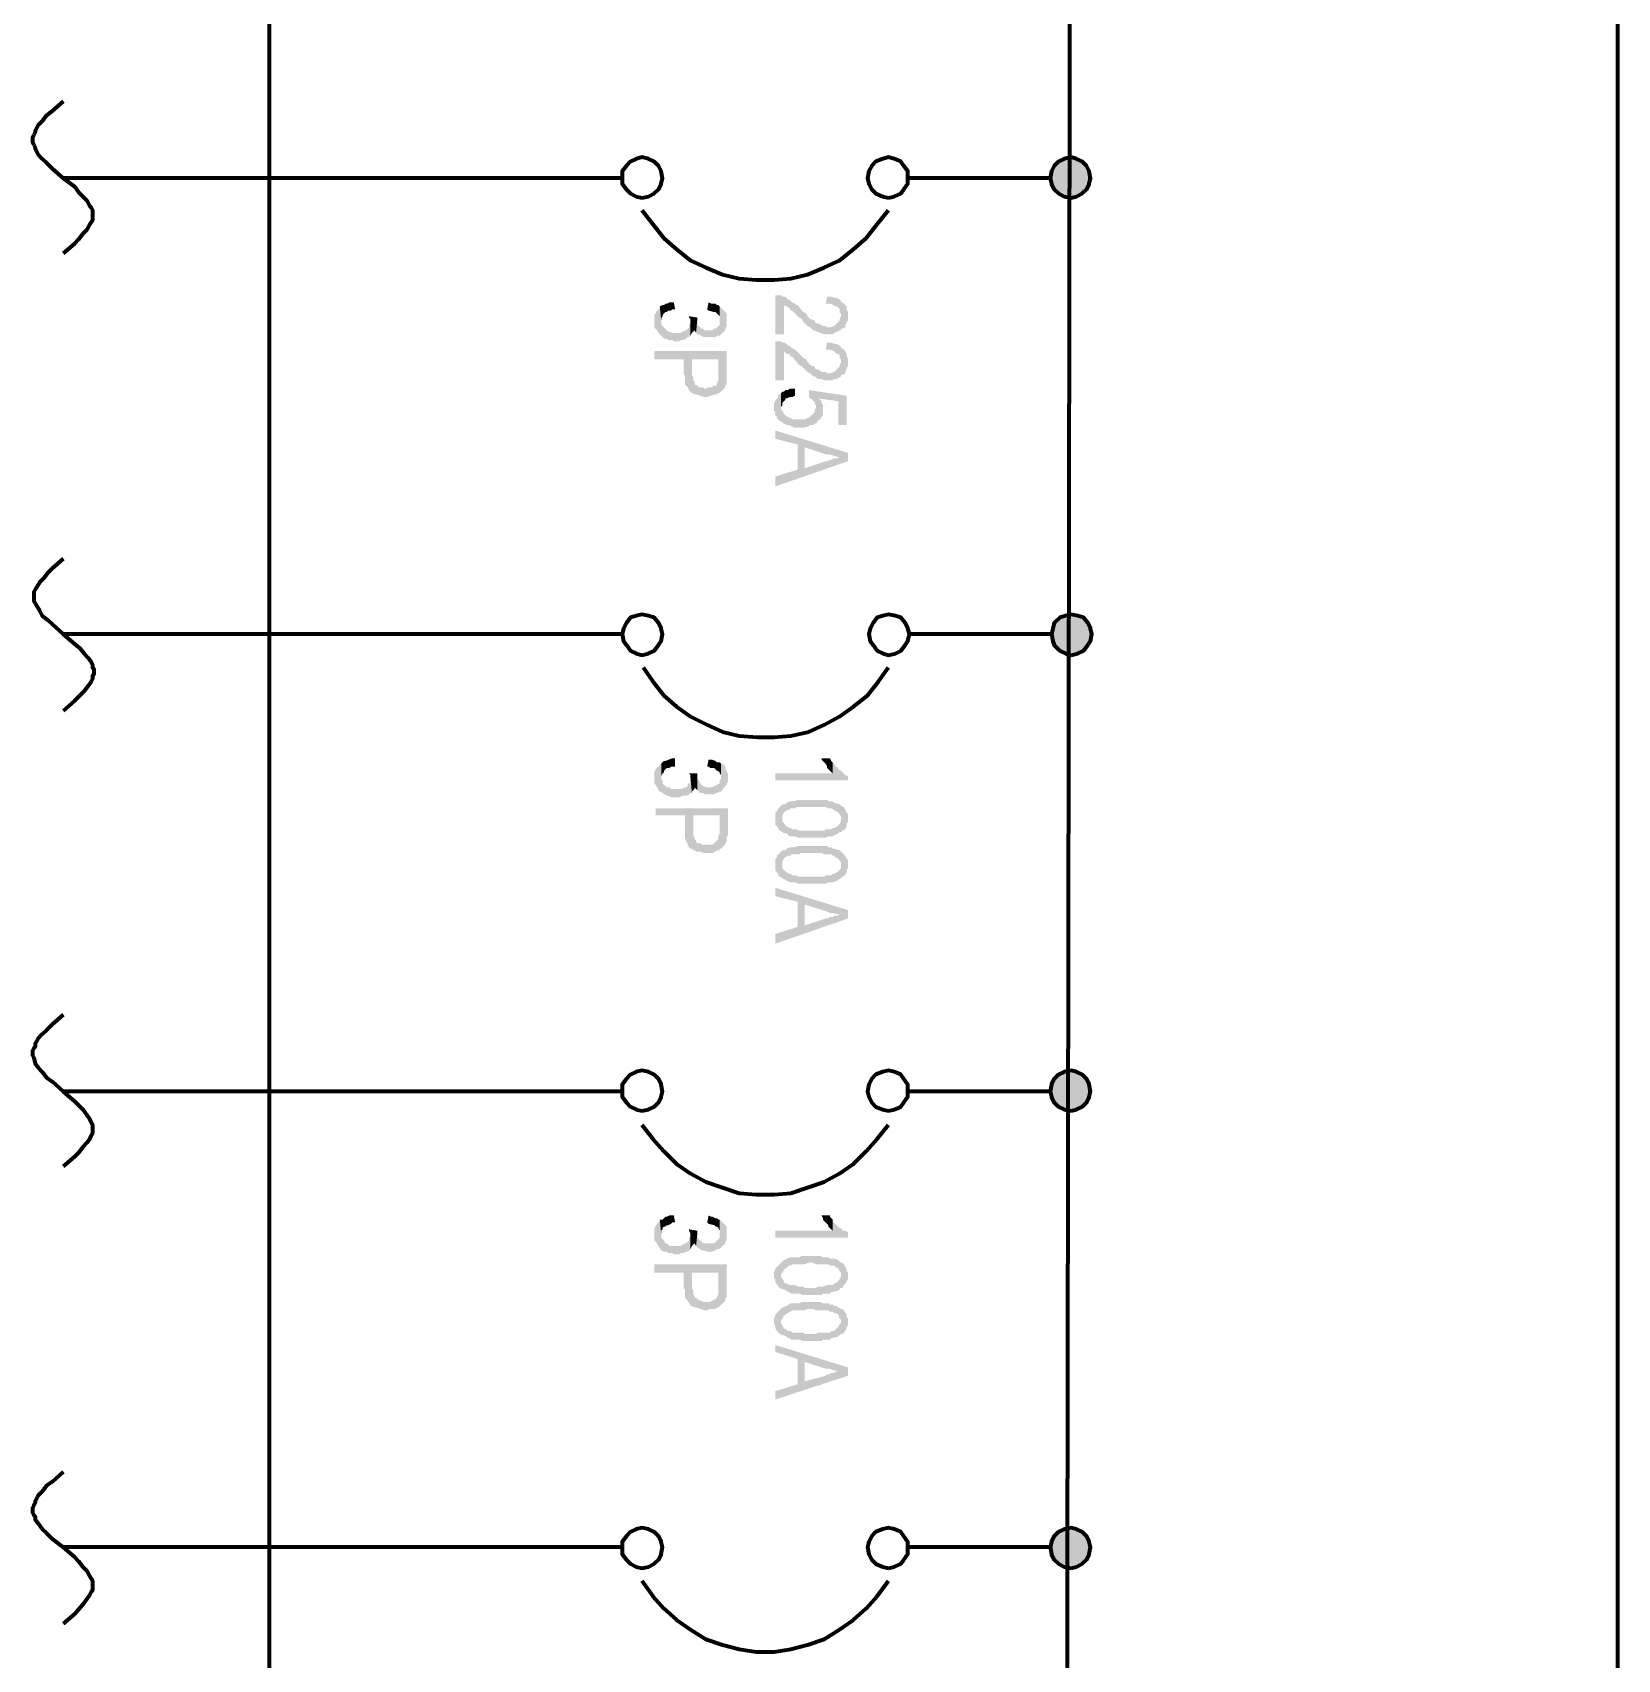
# Model space of a CAD drawing. Header units: inches. Extents: x -186 to 186, y -282 to 282.
# Drawn here: x -67.3 to -25.19, y -195.83 to -152.61 of the extents above; entities that cross this region are included whole.
import ezdxf

# ---------------------------------------------------------------- set-up
doc = ezdxf.new("R2010")
doc.units = ezdxf.units.IN
doc.header["$MEASUREMENT"] = 0
doc.layers.add('H', color=7, linetype='CONTINUOUS', lineweight=100)
doc.layers.add('P', color=250, linetype='CONTINUOUS', lineweight=100)

msp = doc.modelspace()

# ---------------------------------------------------------------- hatches: boundary and pattern name
at = {"layer": 'H', "linetype": 'Continuous'}
for points in [[(-39.889, -155.963), (-40.037, -156.037), (-40.037, -156.889)], [(-39.889, -155.963), (-39.889, -156.963), (-40.037, -156.889)], [(-39.704, -155.926), (-39.889, -155.963), (-39.889, -156.963)], [(-39.704, -155.926), (-39.704, -157), (-39.889, -156.963)], [(-39.556, -155.963), (-39.704, -155.926), (-39.704, -157)], [(-39.556, -155.963), (-39.556, -156.963), (-39.704, -157)], [(-39.407, -156.037), (-39.556, -155.963), (-39.556, -156.963)], [(-40.222, -156.296), (-40.222, -156.63), (-40.259, -156.481)], [(-40.148, -156.148), (-40.222, -156.296), (-40.222, -156.63)], [(-40.148, -156.148), (-40.148, -156.778), (-40.222, -156.63)], [(-40.037, -156.037), (-40.148, -156.148), (-40.148, -156.778)], [(-40.037, -156.037), (-40.037, -156.889), (-40.148, -156.778)], [(-39.407, -156.037), (-39.407, -156.889), (-39.556, -156.963)], [(-39.296, -156.148), (-39.407, -156.037), (-39.407, -156.889)], [(-39.296, -156.148), (-39.296, -156.778), (-39.407, -156.889)], [(-39.222, -156.296), (-39.296, -156.148), (-39.296, -156.778)], [(-39.222, -156.296), (-39.222, -156.63), (-39.296, -156.778)], [(-39.185, -156.481), (-39.222, -156.296), (-39.222, -156.63)], [(-49.815, -160.667), (-49.815, -160.296), (-49.815, -160.333), (-49.852, -160.37), (-49.852, -160.444), (-49.889, -160.481), (-49.926, -160.519), (-49.963, -160.519), (-50, -160.556), (-50.037, -160.556), (-50.074, -160.593), (-50.296, -160.593), (-50.37, -160.556), (-50.407, -160.556), (-50.444, -160.519), (-50.481, -160.481), (-50.519, -160.444), (-50.556, -160.407), (-50.593, -160.37), (-50.593, -160.333), (-50.593, -160.259), (-50.63, -159.889), (-50.63, -159.926), (-50.704, -160), (-50.741, -160.074), (-50.778, -160.111), (-50.778, -160.148), (-50.778, -160.37), (-50.778, -160.444), (-50.741, -160.481), (-50.704, -160.519), (-50.667, -160.593), (-50.593, -160.667), (-50.519, -160.741), (-50.444, -160.741), (-50.407, -160.778), (-50.37, -160.778), (-50.296, -160.778), (-50.259, -160.815), (-50.111, -160.815), (-50.074, -160.778), (-50, -160.778), (-49.926, -160.741), (-49.889, -160.704), (-49.852, -160.704)], [(-50.222, -159.963), (-50.259, -159.778), (-50.333, -159.778), (-50.37, -159.778), (-50.444, -159.815), (-50.481, -159.815), (-50.519, -159.852), (-50.556, -159.852), (-50.63, -159.889), (-50.593, -160.259), (-50.593, -160.222), (-50.556, -160.148), (-50.556, -160.111), (-50.519, -160.074), (-50.481, -160.037), (-50.444, -160.037), (-50.407, -160), (-50.333, -160), (-50.296, -159.963)], [(-48.852, -160.259), (-48.852, -160.185), (-48.852, -160.148), (-48.852, -160.074), (-48.889, -160.037), (-48.926, -160), (-49, -159.926), (-49.037, -159.889), (-49.037, -160.333), (-49.037, -160.37), (-49.074, -160.407), (-49.111, -160.444), (-49.148, -160.481), (-49.185, -160.481), (-49.222, -160.519), (-49.259, -160.519), (-49.37, -160.519), (-49.444, -160.519), (-49.481, -160.481), (-49.519, -160.481), (-49.556, -160.444), (-49.63, -160.37), (-49.63, -160.259), (-49.63, -160.185), (-49.667, -160.593), (-49.63, -160.63), (-49.519, -160.667), (-49.481, -160.704), (-49.37, -160.704), (-49.259, -160.704), (-49.148, -160.704), (-49.111, -160.667), (-49.037, -160.667), (-49, -160.63), (-48.926, -160.556), (-48.889, -160.519), (-48.889, -160.481), (-48.852, -160.407), (-48.852, -160.37), (-48.852, -160.333)], [(-49.037, -159.889), (-49.074, -159.852), (-49.111, -159.852), (-49.148, -159.815), (-49.222, -159.815), (-49.259, -159.815), (-49.333, -159.778), (-49.37, -159.963), (-49.333, -160), (-49.185, -160.037), (-49.148, -160.037), (-49.111, -160.074), (-49.074, -160.111), (-49.037, -160.148), (-49.037, -160.222), (-49.037, -160.259)], [(-45.815, -160.519), (-45.815, -160.148), (-45.852, -160.222), (-45.852, -160.259), (-45.889, -160.296), (-45.926, -160.333), (-46, -160.407), (-46.111, -160.444), (-46.185, -160.444), (-46.222, -160.407), (-46.296, -160.407), (-46.333, -160.37), (-46.37, -160.37), (-46.444, -160.333), (-46.481, -160.333), (-46.519, -160.296), (-46.519, -160.259), (-46.63, -160.222), (-46.667, -160.185), (-46.704, -160.148), (-46.741, -160.074), (-46.815, -160.037), (-46.852, -160), (-46.963, -159.852), (-47, -159.852), (-47.037, -159.815), (-47.111, -159.778), (-47.148, -159.741), (-47.185, -159.704), (-47.222, -159.704), (-47.259, -159.667), (-47.296, -159.63), (-47.37, -159.63), (-47.407, -159.593), (-47.481, -159.593), (-47.556, -159.593), (-47.556, -160.63), (-47.333, -160.63), (-47.333, -159.852), (-47.259, -159.889), (-47.185, -159.926), (-47.148, -160), (-47.111, -160), (-47, -160.111), (-46.963, -160.148), (-46.926, -160.185), (-46.852, -160.222), (-46.815, -160.296), (-46.778, -160.333), (-46.741, -160.37), (-46.704, -160.407), (-46.63, -160.444), (-46.593, -160.481), (-46.556, -160.519), (-46.519, -160.519), (-46.481, -160.556), (-46.444, -160.556), (-46.37, -160.593), (-46.222, -160.63), (-46.148, -160.63), (-46.074, -160.63), (-46.037, -160.63), (-46, -160.593), (-45.926, -160.556), (-45.889, -160.556), (-45.852, -160.519)], [(-45.63, -160.148), (-45.63, -160.037), (-45.667, -159.963), (-45.667, -159.889), (-45.704, -159.852), (-45.741, -159.815), (-45.778, -159.778), (-45.815, -159.778), (-45.815, -159.741), (-45.852, -159.704), (-45.926, -159.667), (-45.963, -159.667), (-46.074, -159.63), (-46.111, -159.63), (-46.185, -159.63), (-46.222, -159.815), (-46.111, -159.815), (-46, -159.852), (-45.963, -159.889), (-45.926, -159.889), (-45.889, -159.926), (-45.852, -159.963), (-45.852, -160.037), (-45.815, -160.074), (-45.815, -160.148), (-45.815, -160.519), (-45.815, -160.481), (-45.778, -160.481), (-45.704, -160.444), (-45.704, -160.37), (-45.667, -160.333), (-45.667, -160.296), (-45.63, -160.259), (-45.63, -160.185)], [(-49.63, -160.185), (-49.852, -160.148), (-49.852, -160.185), (-49.815, -160.222), (-49.815, -160.296), (-49.815, -160.667), (-49.778, -160.593), (-49.741, -160.556), (-49.704, -160.519), (-49.667, -160.593)], [(-48.852, -161.667), (-48.852, -161.074), (-50.778, -161.074), (-50.778, -161.296), (-50, -161.296), (-50, -161.667), (-49.963, -161.741), (-49.963, -161.852), (-49.963, -161.963), (-49.926, -162), (-49.889, -162.037), (-49.852, -162.111), (-49.815, -162.148), (-49.778, -162.185), (-49.778, -161.296), (-49.074, -161.296), (-49.074, -162.185), (-49.037, -162.185), (-49, -162.148), (-48.963, -162.111), (-48.926, -162.074), (-48.889, -162.037), (-48.889, -161.963), (-48.852, -161.963), (-48.852, -161.889), (-48.852, -161.852), (-48.852, -161.815), (-48.852, -161.741)], [(-45.815, -161.741), (-45.815, -161.37), (-45.852, -161.444), (-45.852, -161.481), (-45.889, -161.519), (-45.926, -161.556), (-46, -161.63), (-46.111, -161.667), (-46.185, -161.667), (-46.222, -161.63), (-46.296, -161.63), (-46.333, -161.63), (-46.37, -161.593), (-46.444, -161.556), (-46.481, -161.556), (-46.519, -161.519), (-46.519, -161.481), (-46.556, -161.481), (-46.63, -161.444), (-46.667, -161.407), (-46.704, -161.37), (-46.741, -161.296), (-46.815, -161.259), (-46.852, -161.222), (-46.889, -161.185), (-46.926, -161.148), (-46.963, -161.111), (-47, -161.074), (-47.037, -161.037), (-47.111, -161), (-47.148, -160.963), (-47.185, -160.926), (-47.222, -160.926), (-47.259, -160.889), (-47.296, -160.852), (-47.37, -160.852), (-47.407, -160.815), (-47.481, -160.815), (-47.556, -160.815), (-47.556, -161.852), (-47.333, -161.852), (-47.333, -161.074), (-47.259, -161.148), (-47.185, -161.148), (-47.148, -161.222), (-47.111, -161.222), (-46.926, -161.444), (-46.852, -161.481), (-46.815, -161.519), (-46.778, -161.556), (-46.741, -161.593), (-46.704, -161.63), (-46.63, -161.667), (-46.593, -161.704), (-46.556, -161.741), (-46.519, -161.741), (-46.481, -161.778), (-46.444, -161.815), (-46.37, -161.815), (-46.222, -161.852), (-46.148, -161.852), (-46.074, -161.852), (-46.037, -161.852), (-46, -161.815), (-45.926, -161.815), (-45.889, -161.778), (-45.852, -161.778)], [(-45.63, -161.37), (-45.63, -161.296), (-45.667, -161.185), (-45.667, -161.148), (-45.704, -161.074), (-45.741, -161.037), (-45.778, -161), (-45.815, -161), (-45.815, -160.963), (-45.852, -160.926), (-45.926, -160.889), (-45.963, -160.889), (-46.074, -160.852), (-46.111, -160.852), (-46.185, -160.852), (-46.222, -161.037), (-46.111, -161.037), (-46, -161.074), (-45.963, -161.111), (-45.926, -161.148), (-45.889, -161.148), (-45.852, -161.185), (-45.852, -161.259), (-45.815, -161.296), (-45.815, -161.37), (-45.815, -161.741), (-45.815, -161.704), (-45.778, -161.704), (-45.704, -161.667), (-45.704, -161.63), (-45.667, -161.556), (-45.667, -161.519), (-45.63, -161.481), (-45.63, -161.407)], [(-49.074, -162.185), (-49.074, -161.667), (-49.074, -161.778), (-49.074, -161.815), (-49.074, -161.889), (-49.111, -161.889), (-49.111, -161.963), (-49.148, -162), (-49.222, -162), (-49.222, -162.037), (-49.296, -162.037), (-49.333, -162.037), (-49.407, -162.074), (-49.444, -162.074), (-49.481, -162.037), (-49.556, -162.037), (-49.593, -162.037), (-49.667, -161.963), (-49.704, -161.963), (-49.704, -161.889), (-49.741, -161.852), (-49.741, -161.815), (-49.741, -161.778), (-49.778, -161.704), (-49.778, -161.296), (-49.778, -162.185), (-49.704, -162.222), (-49.667, -162.222), (-49.444, -162.296), (-49.37, -162.296), (-49.296, -162.259), (-49.259, -162.259), (-49.148, -162.222), (-49.111, -162.222)], [(-47.037, -162.259), (-47.037, -162.074), (-47.148, -162.074), (-47.185, -162.074), (-47.222, -162.111), (-47.296, -162.111), (-47.333, -162.148), (-47.37, -162.148), (-47.407, -162.185), (-47.407, -162.556), (-47.37, -162.519), (-47.37, -162.444), (-47.333, -162.407), (-47.296, -162.37), (-47.296, -162.333), (-47.259, -162.333), (-47.185, -162.296), (-47.148, -162.296), (-47.111, -162.296)], [(-46.481, -163), (-46.481, -162.556), (-46.481, -162.593), (-46.519, -162.63), (-46.519, -162.667), (-46.519, -162.704), (-46.63, -162.815), (-46.704, -162.852), (-46.778, -162.889), (-46.815, -162.889), (-47.037, -162.889), (-47.111, -162.889), (-47.148, -162.852), (-47.185, -162.852), (-47.222, -162.815), (-47.259, -162.815), (-47.296, -162.778), (-47.333, -162.741), (-47.37, -162.667), (-47.407, -162.63), (-47.407, -162.556), (-47.407, -162.185), (-47.444, -162.222), (-47.481, -162.222), (-47.481, -162.296), (-47.519, -162.333), (-47.556, -162.37), (-47.556, -162.407), (-47.593, -162.444), (-47.593, -162.667), (-47.556, -162.704), (-47.556, -162.778), (-47.519, -162.815), (-47.519, -162.852), (-47.481, -162.889), (-47.444, -162.926), (-47.37, -162.963), (-47.333, -163), (-47.259, -163.037), (-47.222, -163.037), (-47.111, -163.074), (-47.074, -163.111), (-47.037, -163.111), (-46.963, -163.111), (-46.815, -163.111), (-46.667, -163.074), (-46.63, -163.037), (-46.556, -163.037), (-46.519, -163)], [(-45.667, -163.037), (-45.667, -162.259), (-46.667, -162.111), (-46.667, -162.296), (-46.63, -162.333), (-46.556, -162.37), (-46.556, -162.407), (-46.519, -162.407), (-46.519, -162.444), (-46.481, -162.519), (-46.481, -163), (-46.444, -162.963), (-46.444, -162.926), (-46.407, -162.333), (-45.889, -162.407), (-45.889, -163.037)], [(-46.296, -162.63), (-46.296, -162.556), (-46.296, -162.519), (-46.333, -162.444), (-46.333, -162.407), (-46.37, -162.37), (-46.407, -162.333), (-46.444, -162.926), (-46.37, -162.889), (-46.333, -162.815), (-46.296, -162.778), (-46.296, -162.704), (-46.296, -162.667)], [(-45.63, -164), (-45.63, -163.778), (-47.556, -163.185), (-47.556, -163.407), (-46.963, -163.556), (-46.963, -164.222), (-46.778, -163.63), (-46.222, -163.815), (-46.148, -163.815), (-45.889, -163.889), (-45.852, -163.889)], [(-45.63, -164), (-45.852, -163.889), (-45.926, -163.926), (-45.963, -163.926), (-46, -163.926), (-46.074, -163.963), (-46.111, -163.963), (-46.185, -164), (-46.222, -164), (-46.778, -164.185), (-46.778, -163.63), (-46.963, -164.222), (-47.556, -164.407), (-47.556, -164.667)], [(-39.852, -168.111), (-40, -168.148), (-40, -169.037)], [(-39.852, -168.111), (-39.852, -169.111), (-40, -169.037)], [(-39.704, -168.074), (-39.852, -168.111), (-39.852, -169.111)], [(-39.704, -168.074), (-39.704, -169.148), (-39.852, -169.111)], [(-39.519, -168.111), (-39.704, -168.074), (-39.704, -169.148)], [(-39.519, -168.111), (-39.519, -169.111), (-39.704, -169.148)], [(-39.37, -168.148), (-39.519, -168.111), (-39.519, -169.111)], [(-40.185, -168.444), (-40.185, -168.778), (-40.222, -168.593)], [(-40.148, -168.296), (-40.185, -168.444), (-40.185, -168.778)], [(-40.148, -168.296), (-40.148, -168.889), (-40.185, -168.778)], [(-40, -168.148), (-40.148, -168.296), (-40.148, -168.889)], [(-40, -168.148), (-40, -169.037), (-40.148, -168.889)], [(-39.37, -168.148), (-39.37, -169.037), (-39.519, -169.111)], [(-39.259, -168.296), (-39.37, -168.148), (-39.37, -169.037)], [(-39.259, -168.296), (-39.259, -168.889), (-39.37, -169.037)], [(-39.185, -168.444), (-39.259, -168.296), (-39.259, -168.889)], [(-39.185, -168.444), (-39.185, -168.778), (-39.259, -168.889)], [(-39.148, -168.593), (-39.185, -168.444), (-39.185, -168.778)], [(-50.222, -172.111), (-50.222, -171.889), (-50.296, -171.889), (-50.481, -171.963), (-50.519, -171.963), (-50.556, -172), (-50.593, -172.037), (-50.593, -172.407), (-50.593, -172.37), (-50.556, -172.296), (-50.519, -172.259), (-50.519, -172.222), (-50.481, -172.185), (-50.444, -172.148), (-50.37, -172.148), (-50.333, -172.111), (-50.296, -172.111)], [(-49, -172.037), (-49.037, -172), (-49.111, -172), (-49.148, -171.963), (-49.259, -171.926), (-49.333, -171.926), (-49.37, -172.111), (-49.333, -172.111), (-49.296, -172.148), (-49.185, -172.148), (-49.148, -172.185), (-49.111, -172.222), (-49.037, -172.259), (-49.037, -172.296), (-49, -172.333), (-49, -172.407)], [(-45.63, -172.481), (-45.63, -172.37), (-45.704, -172.333), (-45.741, -172.296), (-45.778, -172.259), (-45.815, -172.222), (-45.889, -172.185), (-45.889, -172.148), (-45.963, -172.111), (-45.963, -172.074), (-46, -172.037), (-46.037, -172), (-46.037, -172.296), (-47.556, -172.296), (-47.556, -172.481)], [(-46.037, -172), (-46.074, -171.963), (-46.111, -171.889), (-46.333, -171.889), (-46.333, -171.926), (-46.296, -171.963), (-46.222, -172.037), (-46.185, -172.111), (-46.185, -172.148), (-46.148, -172.185), (-46.111, -172.222), (-46.074, -172.259), (-46.037, -172.296)], [(-49.778, -172.815), (-49.815, -172.407), (-49.815, -172.444), (-49.815, -172.519), (-49.852, -172.556), (-49.889, -172.593), (-49.889, -172.63), (-49.926, -172.667), (-49.963, -172.667), (-50.037, -172.704), (-50.074, -172.704), (-50.296, -172.704), (-50.333, -172.704), (-50.37, -172.667), (-50.444, -172.667), (-50.481, -172.63), (-50.519, -172.593), (-50.556, -172.556), (-50.556, -172.481), (-50.593, -172.444), (-50.593, -172.407), (-50.593, -172.037), (-50.63, -172.074), (-50.667, -172.111), (-50.704, -172.148), (-50.741, -172.185), (-50.778, -172.259), (-50.778, -172.296), (-50.778, -172.519), (-50.778, -172.556), (-50.741, -172.593), (-50.704, -172.667), (-50.667, -172.741), (-50.63, -172.778), (-50.556, -172.815), (-50.519, -172.852), (-50.481, -172.852), (-50.444, -172.889), (-50.407, -172.889), (-50.333, -172.926), (-50.296, -172.926), (-50.222, -172.926), (-50.111, -172.926), (-50, -172.889), (-49.926, -172.889), (-49.852, -172.852), (-49.815, -172.815)], [(-49.63, -172.296), (-49.852, -172.296), (-49.815, -172.333), (-49.815, -172.37), (-49.815, -172.407), (-49.778, -172.815), (-49.778, -172.778), (-49.741, -172.741), (-49.704, -172.704), (-49.704, -172.63), (-49.704, -172.667), (-49.63, -172.741), (-49.63, -172.333)], [(-48.815, -172.407), (-48.815, -172.296), (-48.852, -172.259), (-48.852, -172.222), (-48.889, -172.185), (-48.889, -172.111), (-48.963, -172.037), (-49, -172.037), (-49, -172.444), (-49.037, -172.481), (-49.037, -172.556), (-49.111, -172.593), (-49.148, -172.63), (-49.185, -172.63), (-49.259, -172.667), (-49.37, -172.667), (-49.481, -172.63), (-49.519, -172.593), (-49.556, -172.556), (-49.593, -172.481), (-49.63, -172.444), (-49.63, -172.37), (-49.63, -172.333), (-49.63, -172.741), (-49.593, -172.778), (-49.556, -172.815), (-49.519, -172.815), (-49.481, -172.815), (-49.444, -172.852), (-49.37, -172.852), (-49.222, -172.852), (-49.185, -172.852), (-49.148, -172.815), (-49.111, -172.815), (-49.037, -172.778), (-49, -172.778), (-48.926, -172.667), (-48.852, -172.593), (-48.852, -172.556), (-48.815, -172.519), (-48.815, -172.444)], [(-48.815, -173.815), (-48.815, -173.222), (-50.741, -173.222), (-50.741, -173.407), (-49.963, -173.407), (-49.963, -173.815), (-49.963, -173.852), (-49.963, -174), (-49.926, -174.111), (-49.889, -174.148), (-49.889, -174.185), (-49.852, -174.259), (-49.815, -174.296), (-49.778, -174.296), (-49.741, -174.333), (-49.741, -173.407), (-49.037, -173.407), (-49.037, -174.333), (-49.037, -174.296), (-49, -174.296), (-48.889, -174.185), (-48.889, -174.148), (-48.852, -174.111), (-48.852, -174.074), (-48.852, -174.037), (-48.852, -174), (-48.815, -173.926), (-48.815, -173.852)], [(-45.815, -173.852), (-45.815, -173.481), (-45.815, -173.519), (-45.815, -173.556), (-45.852, -173.63), (-45.889, -173.667), (-45.926, -173.704), (-46, -173.741), (-46.037, -173.741), (-46.074, -173.778), (-46.111, -173.778), (-46.148, -173.778), (-46.222, -173.778), (-46.259, -173.815), (-46.37, -173.815), (-46.444, -173.815), (-46.741, -173.815), (-46.815, -173.815), (-46.926, -173.815), (-47, -173.778), (-47.037, -173.778), (-47.074, -173.778), (-47.111, -173.778), (-47.148, -173.741), (-47.185, -173.741), (-47.259, -173.704), (-47.296, -173.667), (-47.37, -173.556), (-47.37, -173.481), (-47.407, -173.148), (-47.444, -173.185), (-47.481, -173.222), (-47.519, -173.296), (-47.556, -173.333), (-47.556, -173.407), (-47.556, -173.556), (-47.556, -173.63), (-47.556, -173.667), (-47.519, -173.704), (-47.481, -173.741), (-47.481, -173.778), (-47.444, -173.815), (-47.37, -173.852), (-47.333, -173.889), (-47.259, -173.889), (-47.222, -173.926), (-47.185, -173.963), (-47.111, -173.963), (-47.074, -173.963), (-47.037, -173.963), (-46.963, -174), (-46.889, -174), (-46.852, -174), (-46.667, -174), (-46.593, -174), (-46.519, -174), (-46.333, -174), (-46.259, -174), (-46.222, -174), (-46.148, -173.963), (-46.037, -173.963), (-45.889, -173.889), (-45.852, -173.852)], [(-45.63, -173.481), (-45.63, -173.407), (-45.63, -173.37), (-45.667, -173.333), (-45.741, -173.185), (-45.778, -173.185), (-45.815, -173.148), (-45.852, -173.111), (-46, -173.074), (-46.037, -173.037), (-46.074, -173.037), (-46.148, -173.037), (-46.185, -173), (-46.222, -173), (-46.296, -173), (-46.333, -173), (-46.852, -173), (-46.926, -173), (-46.963, -173), (-47.074, -173.037), (-47.148, -173.037), (-47.185, -173.037), (-47.259, -173.074), (-47.296, -173.111), (-47.333, -173.111), (-47.37, -173.111), (-47.407, -173.148), (-47.37, -173.481), (-47.37, -173.407), (-47.333, -173.333), (-47.296, -173.296), (-47.222, -173.259), (-47.185, -173.259), (-47.148, -173.222), (-47.074, -173.222), (-47.037, -173.222), (-47, -173.185), (-46.926, -173.185), (-46.889, -173.185), (-46.741, -173.185), (-46.667, -173.185), (-46.519, -173.185), (-46.444, -173.185), (-46.333, -173.185), (-46.259, -173.185), (-46.222, -173.185), (-46.148, -173.222), (-46.111, -173.222), (-46.074, -173.222), (-46, -173.259), (-45.963, -173.296), (-45.889, -173.333), (-45.815, -173.444), (-45.815, -173.852), (-45.778, -173.815), (-45.704, -173.778), (-45.667, -173.704), (-45.667, -173.63), (-45.63, -173.593), (-45.63, -173.556)], [(-49.037, -174.333), (-49.037, -173.815), (-49.037, -173.889), (-49.074, -173.963), (-49.074, -174), (-49.074, -174.037), (-49.111, -174.074), (-49.148, -174.111), (-49.185, -174.148), (-49.222, -174.185), (-49.296, -174.185), (-49.333, -174.185), (-49.37, -174.185), (-49.407, -174.185), (-49.481, -174.185), (-49.519, -174.185), (-49.556, -174.148), (-49.63, -174.148), (-49.667, -174.111), (-49.667, -174.074), (-49.704, -174.037), (-49.704, -174), (-49.741, -173.963), (-49.741, -173.889), (-49.741, -173.815), (-49.741, -173.407), (-49.741, -174.333), (-49.704, -174.333), (-49.667, -174.37), (-49.556, -174.37), (-49.481, -174.407), (-49.444, -174.407), (-49.333, -174.407), (-49.296, -174.407), (-49.222, -174.407), (-49.185, -174.37), (-49.148, -174.37), (-49.111, -174.333)], [(-45.815, -175.074), (-45.815, -174.704), (-45.815, -174.741), (-45.815, -174.815), (-45.852, -174.852), (-45.889, -174.889), (-45.926, -174.926), (-46, -174.963), (-46.037, -174.963), (-46.074, -175), (-46.111, -175), (-46.148, -175), (-46.222, -175), (-46.259, -175.037), (-46.37, -175.037), (-46.444, -175.037), (-46.741, -175.037), (-46.815, -175.037), (-46.926, -175.037), (-47.037, -175), (-47.074, -175), (-47.111, -175), (-47.148, -174.963), (-47.185, -174.963), (-47.259, -174.926), (-47.296, -174.889), (-47.37, -174.815), (-47.37, -174.778), (-47.37, -174.704), (-47.407, -174.37), (-47.444, -174.407), (-47.481, -174.444), (-47.519, -174.481), (-47.519, -174.519), (-47.556, -174.556), (-47.556, -174.63), (-47.556, -174.815), (-47.556, -174.852), (-47.556, -174.889), (-47.519, -174.926), (-47.481, -174.963), (-47.481, -175), (-47.444, -175.037), (-47.37, -175.074), (-47.333, -175.111), (-47.296, -175.111), (-47.259, -175.148), (-47.222, -175.148), (-47.185, -175.185), (-47.111, -175.185), (-47.074, -175.185), (-47.037, -175.185), (-46.963, -175.222), (-46.889, -175.222), (-46.852, -175.222), (-46.667, -175.222), (-46.593, -175.222), (-46.519, -175.222), (-46.333, -175.222), (-46.259, -175.222), (-46.222, -175.222), (-46.148, -175.185), (-46.037, -175.185), (-45.926, -175.148), (-45.889, -175.111), (-45.852, -175.111)], [(-45.63, -174.704), (-45.63, -174.63), (-45.63, -174.593), (-45.667, -174.556), (-45.704, -174.481), (-45.741, -174.444), (-45.778, -174.407), (-45.815, -174.37), (-45.852, -174.333), (-46, -174.296), (-46.037, -174.296), (-46.074, -174.259), (-46.148, -174.259), (-46.185, -174.222), (-46.222, -174.222), (-46.296, -174.222), (-46.333, -174.222), (-46.852, -174.222), (-46.926, -174.222), (-46.963, -174.222), (-47.074, -174.259), (-47.148, -174.259), (-47.185, -174.259), (-47.259, -174.296), (-47.296, -174.333), (-47.333, -174.333), (-47.37, -174.333), (-47.407, -174.37), (-47.37, -174.704), (-47.37, -174.63), (-47.333, -174.556), (-47.296, -174.519), (-47.222, -174.481), (-47.185, -174.481), (-47.148, -174.481), (-47.148, -174.444), (-47.074, -174.444), (-47.037, -174.444), (-47, -174.444), (-46.926, -174.444), (-46.889, -174.407), (-46.741, -174.407), (-46.667, -174.407), (-46.519, -174.407), (-46.444, -174.407), (-46.333, -174.407), (-46.259, -174.444), (-46.222, -174.444), (-46.148, -174.444), (-46.111, -174.444), (-46.074, -174.444), (-46.037, -174.481), (-46, -174.481), (-45.963, -174.519), (-45.889, -174.556), (-45.815, -174.667), (-45.815, -175.074), (-45.778, -175.037), (-45.704, -175), (-45.667, -174.926), (-45.667, -174.852), (-45.63, -174.815), (-45.63, -174.778)], [(-45.63, -176.148), (-45.63, -175.926), (-47.556, -175.333), (-47.556, -175.556), (-46.963, -175.704), (-46.963, -176.37), (-46.778, -175.778), (-46.185, -175.963), (-46.111, -176), (-46.037, -176), (-45.889, -176.037), (-45.815, -176.037)], [(-45.63, -176.148), (-45.815, -176.037), (-45.852, -176.037), (-45.889, -176.074), (-45.963, -176.074), (-46, -176.074), (-46.037, -176.111), (-46.111, -176.111), (-46.148, -176.148), (-46.222, -176.148), (-46.778, -176.333), (-46.778, -175.778), (-46.963, -176.37), (-47.556, -176.556), (-47.556, -176.815)], [(-39.889, -180.222), (-40.037, -180.296), (-40.037, -181.148)], [(-39.889, -180.222), (-39.889, -181.222), (-40.037, -181.148)], [(-39.704, -180.185), (-39.889, -180.222), (-39.889, -181.222)], [(-39.704, -180.185), (-39.704, -181.259), (-39.889, -181.222)], [(-39.556, -180.222), (-39.704, -180.185), (-39.704, -181.259)], [(-39.556, -180.222), (-39.556, -181.222), (-39.704, -181.259)], [(-39.407, -180.296), (-39.556, -180.222), (-39.556, -181.222)], [(-40.222, -180.556), (-40.222, -180.889), (-40.259, -180.741)], [(-40.148, -180.407), (-40.222, -180.556), (-40.222, -180.889)], [(-40.148, -180.407), (-40.148, -181.037), (-40.222, -180.889)], [(-40.037, -180.296), (-40.148, -180.407), (-40.148, -181.037)], [(-40.037, -180.296), (-40.037, -181.148), (-40.148, -181.037)], [(-39.407, -180.296), (-39.407, -181.148), (-39.556, -181.222)], [(-39.296, -180.407), (-39.407, -180.296), (-39.407, -181.148)], [(-39.296, -180.407), (-39.296, -181.037), (-39.407, -181.148)], [(-39.222, -180.556), (-39.296, -180.407), (-39.296, -181.037)], [(-39.222, -180.556), (-39.222, -180.889), (-39.296, -181.037)], [(-39.185, -180.741), (-39.222, -180.556), (-39.222, -180.889)], [(-50.222, -184.222), (-50.259, -184.037), (-50.333, -184.037), (-50.37, -184.037), (-50.444, -184.074), (-50.481, -184.074), (-50.519, -184.111), (-50.556, -184.148), (-50.63, -184.148), (-50.593, -184.519), (-50.593, -184.481), (-50.593, -184.444), (-50.556, -184.407), (-50.556, -184.37), (-50.519, -184.333), (-50.481, -184.333), (-50.444, -184.296), (-50.407, -184.296), (-50.333, -184.259), (-50.296, -184.222)], [(-49.037, -184.148), (-49.074, -184.148), (-49.111, -184.111), (-49.148, -184.111), (-49.222, -184.074), (-49.259, -184.074), (-49.333, -184.037), (-49.37, -184.222), (-49.333, -184.259), (-49.185, -184.296), (-49.148, -184.333), (-49.111, -184.333), (-49.074, -184.37), (-49.037, -184.444), (-49.037, -184.481), (-49.037, -184.519)], [(-46.037, -184.148), (-46.111, -184.074), (-46.111, -184.037), (-46.333, -184.037), (-46.296, -184.111), (-46.296, -184.148), (-46.259, -184.185), (-46.222, -184.222), (-46.185, -184.259), (-46.148, -184.296), (-46.148, -184.333), (-46.111, -184.37), (-46.037, -184.444)], [(-49.815, -184.926), (-49.815, -184.556), (-49.815, -184.593), (-49.852, -184.63), (-49.852, -184.704), (-49.889, -184.741), (-49.926, -184.778), (-49.963, -184.778), (-50, -184.815), (-50.037, -184.815), (-50.074, -184.852), (-50.296, -184.852), (-50.37, -184.852), (-50.407, -184.815), (-50.444, -184.778), (-50.481, -184.778), (-50.519, -184.704), (-50.556, -184.667), (-50.593, -184.63), (-50.593, -184.593), (-50.593, -184.519), (-50.63, -184.148), (-50.63, -184.185), (-50.704, -184.259), (-50.741, -184.333), (-50.778, -184.37), (-50.778, -184.444), (-50.778, -184.63), (-50.778, -184.704), (-50.741, -184.741), (-50.704, -184.778), (-50.667, -184.852), (-50.593, -184.963), (-50.519, -185), (-50.444, -185), (-50.407, -185.037), (-50.37, -185.037), (-50.296, -185.037), (-50.259, -185.074), (-50.111, -185.074), (-50.074, -185.037), (-50, -185.037), (-49.926, -185), (-49.889, -185), (-49.852, -184.963)], [(-49.63, -184.444), (-49.852, -184.407), (-49.852, -184.444), (-49.815, -184.519), (-49.815, -184.556), (-49.815, -184.926), (-49.778, -184.852), (-49.741, -184.815), (-49.704, -184.778), (-49.667, -184.852), (-49.63, -184.481)], [(-48.852, -184.519), (-48.852, -184.444), (-48.852, -184.407), (-48.852, -184.333), (-48.889, -184.296), (-48.926, -184.259), (-49, -184.185), (-49.037, -184.148), (-49.037, -184.593), (-49.037, -184.63), (-49.074, -184.667), (-49.111, -184.704), (-49.148, -184.741), (-49.185, -184.778), (-49.222, -184.778), (-49.259, -184.778), (-49.37, -184.778), (-49.444, -184.778), (-49.481, -184.778), (-49.556, -184.704), (-49.63, -184.63), (-49.63, -184.519), (-49.63, -184.481), (-49.667, -184.852), (-49.63, -184.889), (-49.519, -184.963), (-49.481, -184.963), (-49.37, -185), (-49.259, -185), (-49.148, -184.963), (-49.111, -184.926), (-49.037, -184.926), (-49, -184.889), (-48.926, -184.815), (-48.889, -184.778), (-48.889, -184.741), (-48.852, -184.667), (-48.852, -184.63), (-48.852, -184.593)], [(-45.63, -184.63), (-45.63, -184.481), (-45.704, -184.444), (-45.778, -184.444), (-45.815, -184.37), (-45.852, -184.37), (-45.889, -184.333), (-45.963, -184.259), (-46, -184.222), (-46.037, -184.185), (-46.037, -184.148), (-46.037, -184.444), (-47.556, -184.444), (-47.556, -184.63)], [(-48.852, -185.926), (-48.852, -185.333), (-50.778, -185.333), (-50.778, -185.556), (-50, -185.556), (-50, -185.963), (-49.963, -186), (-49.963, -186.111), (-49.963, -186.222), (-49.926, -186.259), (-49.889, -186.296), (-49.852, -186.37), (-49.815, -186.407), (-49.815, -186.444), (-49.778, -186.444), (-49.778, -185.556), (-49.074, -185.556), (-49.074, -186.481), (-49.037, -186.444), (-49, -186.407), (-48.926, -186.333), (-48.889, -186.296), (-48.889, -186.222), (-48.852, -186.222), (-48.852, -186.185), (-48.852, -186.111), (-48.852, -186.074), (-48.852, -186)], [(-45.815, -185.963), (-45.815, -185.63), (-45.815, -185.667), (-45.852, -185.704), (-45.852, -185.741), (-45.889, -185.778), (-45.926, -185.815), (-46, -185.852), (-46.037, -185.889), (-46.074, -185.889), (-46.111, -185.889), (-46.185, -185.889), (-46.296, -185.926), (-46.407, -185.926), (-46.481, -185.963), (-46.778, -185.963), (-46.815, -185.926), (-46.963, -185.926), (-47.037, -185.889), (-47.111, -185.889), (-47.148, -185.889), (-47.185, -185.889), (-47.222, -185.852), (-47.259, -185.852), (-47.333, -185.815), (-47.333, -185.778), (-47.407, -185.667), (-47.407, -185.63), (-47.407, -185.296), (-47.444, -185.333), (-47.481, -185.37), (-47.519, -185.407), (-47.556, -185.444), (-47.556, -185.481), (-47.593, -185.519), (-47.593, -185.704), (-47.556, -185.741), (-47.556, -185.815), (-47.481, -185.926), (-47.444, -185.963), (-47.37, -186), (-47.333, -186), (-47.259, -186.037), (-47.222, -186.074), (-47.185, -186.074), (-47.148, -186.111), (-47.074, -186.111), (-47.037, -186.111), (-47, -186.111), (-46.926, -186.111), (-46.852, -186.148), (-46.667, -186.148), (-46.63, -186.148), (-46.593, -186.148), (-46.519, -186.148), (-46.333, -186.148), (-46.296, -186.111), (-46.222, -186.111), (-46.185, -186.111), (-46.111, -186.111), (-46.074, -186.074), (-45.889, -186.037), (-45.852, -186)], [(-45.63, -185.63), (-45.63, -185.556), (-45.667, -185.519), (-45.667, -185.444), (-45.704, -185.407), (-45.741, -185.333), (-45.778, -185.296), (-45.815, -185.296), (-45.889, -185.222), (-46, -185.185), (-46.037, -185.185), (-46.111, -185.185), (-46.148, -185.148), (-46.185, -185.148), (-46.222, -185.148), (-46.296, -185.148), (-46.37, -185.111), (-46.852, -185.111), (-46.926, -185.148), (-47, -185.148), (-47.037, -185.148), (-47.111, -185.148), (-47.148, -185.148), (-47.259, -185.185), (-47.296, -185.222), (-47.333, -185.222), (-47.37, -185.259), (-47.407, -185.296), (-47.407, -185.63), (-47.407, -185.593), (-47.37, -185.556), (-47.333, -185.481), (-47.296, -185.444), (-47.222, -185.407), (-47.222, -185.37), (-47.185, -185.37), (-47.148, -185.37), (-47.111, -185.333), (-47.037, -185.333), (-47, -185.333), (-46.963, -185.333), (-46.889, -185.333), (-46.778, -185.333), (-46.704, -185.296), (-46.556, -185.296), (-46.481, -185.333), (-46.333, -185.333), (-46.296, -185.333), (-46.222, -185.333), (-46.185, -185.333), (-46.148, -185.333), (-46.111, -185.37), (-46.037, -185.37), (-46, -185.37), (-45.963, -185.407), (-45.889, -185.444), (-45.852, -185.519), (-45.815, -185.556), (-45.815, -185.963), (-45.778, -185.963), (-45.741, -185.889), (-45.667, -185.815), (-45.667, -185.778), (-45.63, -185.741), (-45.63, -185.667)], [(-49.074, -186.481), (-49.074, -185.963), (-49.074, -186.037), (-49.074, -186.111), (-49.074, -186.148), (-49.111, -186.185), (-49.111, -186.222), (-49.148, -186.259), (-49.222, -186.296), (-49.296, -186.333), (-49.333, -186.333), (-49.407, -186.333), (-49.444, -186.333), (-49.481, -186.333), (-49.556, -186.296), (-49.593, -186.296), (-49.667, -186.222), (-49.704, -186.222), (-49.704, -186.185), (-49.741, -186.148), (-49.741, -186.074), (-49.741, -186.037), (-49.778, -185.963), (-49.778, -185.556), (-49.778, -186.444), (-49.704, -186.481), (-49.667, -186.481), (-49.444, -186.556), (-49.37, -186.556), (-49.296, -186.519), (-49.259, -186.519), (-49.148, -186.519), (-49.111, -186.481)], [(-45.815, -187.185), (-45.815, -186.852), (-45.815, -186.889), (-45.852, -186.926), (-45.889, -187), (-45.926, -187.037), (-46, -187.111), (-46.037, -187.111), (-46.074, -187.111), (-46.111, -187.148), (-46.185, -187.148), (-46.296, -187.148), (-46.407, -187.148), (-46.481, -187.185), (-46.778, -187.185), (-46.815, -187.148), (-46.963, -187.148), (-47.037, -187.148), (-47.111, -187.148), (-47.148, -187.111), (-47.185, -187.111), (-47.222, -187.111), (-47.259, -187.074), (-47.333, -187.037), (-47.407, -186.889), (-47.407, -186.852), (-47.407, -186.519), (-47.444, -186.556), (-47.481, -186.593), (-47.519, -186.63), (-47.556, -186.667), (-47.556, -186.704), (-47.593, -186.778), (-47.593, -186.926), (-47.556, -186.963), (-47.556, -187.037), (-47.519, -187.111), (-47.481, -187.148), (-47.444, -187.185), (-47.37, -187.222), (-47.333, -187.222), (-47.259, -187.259), (-47.222, -187.296), (-47.185, -187.296), (-47.148, -187.333), (-47.074, -187.333), (-47.037, -187.333), (-47, -187.333), (-46.926, -187.333), (-46.852, -187.37), (-46.667, -187.37), (-46.63, -187.37), (-46.593, -187.37), (-46.519, -187.37), (-46.333, -187.37), (-46.296, -187.333), (-46.222, -187.333), (-46.111, -187.333), (-46.074, -187.296), (-45.889, -187.259), (-45.852, -187.222)], [(-45.63, -186.852), (-45.63, -186.778), (-45.667, -186.741), (-45.667, -186.667), (-45.741, -186.556), (-45.778, -186.519), (-45.815, -186.519), (-45.889, -186.481), (-45.926, -186.444), (-45.963, -186.444), (-46, -186.444), (-46.037, -186.407), (-46.111, -186.407), (-46.148, -186.37), (-46.185, -186.37), (-46.222, -186.37), (-46.296, -186.37), (-46.37, -186.333), (-46.852, -186.333), (-46.926, -186.37), (-47, -186.37), (-47.037, -186.37), (-47.111, -186.37), (-47.148, -186.37), (-47.259, -186.444), (-47.296, -186.444), (-47.333, -186.481), (-47.37, -186.481), (-47.407, -186.519), (-47.407, -186.852), (-47.407, -186.815), (-47.37, -186.778), (-47.333, -186.704), (-47.296, -186.667), (-47.222, -186.63), (-47.185, -186.593), (-47.148, -186.593), (-47.111, -186.556), (-47.037, -186.556), (-47, -186.556), (-46.963, -186.556), (-46.889, -186.556), (-46.778, -186.556), (-46.704, -186.519), (-46.556, -186.519), (-46.481, -186.556), (-46.333, -186.556), (-46.296, -186.556), (-46.222, -186.556), (-46.185, -186.556), (-46.148, -186.556), (-46.111, -186.593), (-46.037, -186.593), (-46, -186.63), (-45.963, -186.63), (-45.889, -186.667), (-45.852, -186.778), (-45.815, -186.815), (-45.815, -187.185), (-45.778, -187.185), (-45.741, -187.148), (-45.704, -187.111), (-45.667, -187.037), (-45.667, -187), (-45.63, -186.963), (-45.63, -186.889)], [(-45.63, -188.296), (-45.63, -188.074), (-47.556, -187.481), (-47.556, -187.667), (-46.963, -187.852), (-46.963, -188.519), (-46.778, -187.926), (-46.222, -188.111), (-46.148, -188.111), (-46.111, -188.111), (-45.889, -188.185), (-45.852, -188.185)], [(-45.63, -188.296), (-45.852, -188.185), (-45.926, -188.185), (-45.963, -188.185), (-46, -188.222), (-46.074, -188.222), (-46.111, -188.259), (-46.185, -188.259), (-46.222, -188.296), (-46.778, -188.444), (-46.778, -187.926), (-46.963, -188.519), (-47.556, -188.704), (-47.556, -188.926)], [(-39.704, -192.333), (-39.889, -192.37), (-39.889, -193.37)], [(-39.704, -192.333), (-39.704, -193.407), (-39.889, -193.37)], [(-39.556, -192.37), (-39.704, -192.333), (-39.704, -193.407)], [(-40.222, -192.704), (-40.222, -193.037), (-40.259, -192.852)], [(-40.148, -192.556), (-40.222, -192.704), (-40.222, -193.037)], [(-40.148, -192.556), (-40.148, -193.185), (-40.222, -193.037)], [(-40.037, -192.444), (-40.148, -192.556), (-40.148, -193.185)], [(-40.037, -192.444), (-40.037, -193.296), (-40.148, -193.185)], [(-39.889, -192.37), (-40.037, -192.444), (-40.037, -193.296)], [(-39.889, -192.37), (-39.889, -193.37), (-40.037, -193.296)], [(-39.556, -192.37), (-39.556, -193.37), (-39.704, -193.407)], [(-39.407, -192.444), (-39.556, -192.37), (-39.556, -193.37)], [(-39.407, -192.444), (-39.407, -193.296), (-39.556, -193.37)], [(-39.296, -192.556), (-39.407, -192.444), (-39.407, -193.296)], [(-39.296, -192.556), (-39.296, -193.185), (-39.407, -193.296)], [(-39.222, -192.704), (-39.296, -192.556), (-39.296, -193.185)], [(-39.222, -192.704), (-39.222, -193.037), (-39.296, -193.185)], [(-39.185, -192.852), (-39.222, -192.704), (-39.222, -193.037)]]:
    msp.add_hatch(color=0, dxfattribs=at).paths.add_polyline_path(points)

# ---------------------------------------------------------------- linework, layer by layer
at = {"layer": 'P', "color": 0, "linetype": 'Continuous'}
for points in [[(-61, -72.222), (-25.185, -72.222), (-25.185, -234.963), (-61, -234.963), (-61, -72.222)], [(-39.63, -79.63), (-39.852, -222.444)], [(-66.481, -154.444), (-66.778, -154.704), (-66.926, -154.815), (-67.037, -154.963), (-67.148, -155.074), (-67.222, -155.222), (-67.222, -155.259), (-67.259, -155.333), (-67.296, -155.407), (-67.296, -155.519), (-67.259, -155.593), (-67.222, -155.667), (-67.222, -155.704), (-67.148, -155.852), (-67.037, -155.963), (-66.926, -156.074), (-66.778, -156.222), (-66.481, -156.481), (-66.185, -156.704), (-66.074, -156.852), (-65.963, -156.963), (-65.852, -157.074), (-65.778, -157.222), (-65.741, -157.259), (-65.704, -157.333), (-65.704, -157.407), (-65.704, -157.519), (-65.704, -157.593), (-65.778, -157.704), (-65.852, -157.852), (-65.963, -157.963), (-66.074, -158.111), (-66.185, -158.222), (-66.481, -158.481)], [(-51.111, -157), (-50.926, -156.963), (-50.778, -156.889), (-50.667, -156.778), (-50.593, -156.63), (-50.556, -156.481), (-50.593, -156.296), (-50.667, -156.148), (-50.778, -156.037), (-50.926, -155.963), (-51.111, -155.926), (-51.259, -155.963), (-51.407, -156.037), (-51.519, -156.148), (-51.63, -156.296), (-51.63, -156.481), (-51.63, -156.63), (-51.519, -156.778), (-51.407, -156.889), (-51.259, -156.963), (-51.111, -157)], [(-44.556, -157), (-44.407, -156.963), (-44.222, -156.889), (-44.148, -156.778), (-44.037, -156.63), (-44.037, -156.481), (-44.037, -156.296), (-44.148, -156.148), (-44.222, -156.037), (-44.407, -155.963), (-44.556, -155.926), (-44.704, -155.963), (-44.889, -156.037), (-45, -156.148), (-45.074, -156.296), (-45.111, -156.481), (-45.074, -156.63), (-45, -156.778), (-44.889, -156.889), (-44.704, -156.963), (-44.556, -157)], [(-39.704, -157), (-39.556, -156.963), (-39.407, -156.889), (-39.296, -156.778), (-39.222, -156.63), (-39.185, -156.481), (-39.222, -156.296), (-39.296, -156.148), (-39.407, -156.037), (-39.556, -155.963), (-39.704, -155.926), (-39.889, -155.963), (-40.037, -156.037), (-40.148, -156.148), (-40.222, -156.296), (-40.259, -156.481), (-40.222, -156.63), (-40.148, -156.778), (-40.037, -156.889), (-39.889, -156.963), (-39.704, -157)], [(-51.63, -156.481), (-66.481, -156.481)], [(-40.259, -156.481), (-44.037, -156.481)], [(-51.111, -157.333), (-50.815, -157.704), (-50.519, -158.074), (-50.185, -158.37), (-49.815, -158.667), (-49.407, -158.852), (-48.963, -159.037), (-48.519, -159.148), (-48.074, -159.185), (-47.593, -159.185), (-47.148, -159.148), (-46.704, -159.037), (-46.259, -158.852), (-45.852, -158.667), (-45.481, -158.37), (-45.148, -158.074), (-44.852, -157.704), (-44.556, -157.333)], [(-66.481, -166.593), (-66.778, -166.852), (-66.889, -166.963), (-67, -167.111), (-67.111, -167.222), (-67.185, -167.333), (-67.222, -167.407), (-67.259, -167.481), (-67.259, -167.519), (-67.259, -167.667), (-67.259, -167.704), (-67.222, -167.778), (-67.185, -167.852), (-67.111, -167.963), (-67.037, -168.111), (-66.889, -168.222), (-66.778, -168.333), (-66.481, -168.593), (-66.185, -168.852), (-66.037, -168.963), (-65.926, -169.111), (-65.815, -169.222), (-65.741, -169.333), (-65.704, -169.407), (-65.704, -169.481), (-65.667, -169.519), (-65.667, -169.667), (-65.704, -169.704), (-65.704, -169.778), (-65.741, -169.852), (-65.815, -169.963), (-65.926, -170.111), (-66.037, -170.222), (-66.185, -170.37), (-66.481, -170.63)], [(-51.111, -169.148), (-50.926, -169.111), (-50.778, -169.037), (-50.667, -168.889), (-50.593, -168.778), (-50.556, -168.593), (-50.593, -168.444), (-50.667, -168.296), (-50.778, -168.148), (-50.926, -168.111), (-51.111, -168.074), (-51.259, -168.111), (-51.407, -168.148), (-51.519, -168.296), (-51.593, -168.444), (-51.63, -168.593), (-51.593, -168.778), (-51.519, -168.889), (-51.407, -169.037), (-51.259, -169.111), (-51.111, -169.148)], [(-44.556, -169.148), (-44.37, -169.111), (-44.222, -169.037), (-44.111, -168.889), (-44.037, -168.778), (-44, -168.593), (-44.037, -168.444), (-44.111, -168.296), (-44.222, -168.148), (-44.37, -168.111), (-44.556, -168.074), (-44.704, -168.111), (-44.852, -168.148), (-44.963, -168.296), (-45.037, -168.444), (-45.074, -168.593), (-45.037, -168.778), (-44.963, -168.889), (-44.852, -169.037), (-44.704, -169.111), (-44.556, -169.148)], [(-39.704, -169.148), (-39.519, -169.111), (-39.37, -169.037), (-39.259, -168.889), (-39.185, -168.778), (-39.148, -168.593), (-39.185, -168.444), (-39.259, -168.296), (-39.37, -168.148), (-39.519, -168.111), (-39.704, -168.074), (-39.852, -168.111), (-40, -168.148), (-40.148, -168.296), (-40.185, -168.444), (-40.222, -168.593), (-40.185, -168.778), (-40.148, -168.889), (-40, -169.037), (-39.852, -169.111), (-39.704, -169.148)], [(-51.63, -168.593), (-66.481, -168.593)], [(-40.222, -168.593), (-44, -168.593)], [(-51.074, -169.481), (-50.815, -169.852), (-50.519, -170.222), (-50.185, -170.519), (-49.815, -170.778), (-49.37, -171), (-48.963, -171.185), (-48.519, -171.296), (-48.037, -171.333), (-47.593, -171.333), (-47.148, -171.296), (-46.667, -171.185), (-46.259, -171), (-45.852, -170.778), (-45.481, -170.519), (-45.111, -170.222), (-44.815, -169.852), (-44.556, -169.481)], [(-66.481, -178.704), (-66.778, -178.963), (-66.926, -179.111), (-67.037, -179.222), (-67.148, -179.333), (-67.222, -179.481), (-67.222, -179.556), (-67.259, -179.593), (-67.296, -179.667), (-67.296, -179.778), (-67.259, -179.852), (-67.222, -180), (-67.148, -180.111), (-67.037, -180.222), (-66.926, -180.37), (-66.778, -180.481), (-66.481, -180.741), (-66.185, -181), (-66.074, -181.111), (-65.963, -181.222), (-65.852, -181.37), (-65.778, -181.481), (-65.704, -181.63), (-65.704, -181.667), (-65.704, -181.815), (-65.704, -181.852), (-65.778, -182), (-65.852, -182.111), (-65.963, -182.222), (-66.074, -182.37), (-66.185, -182.481), (-66.481, -182.741)], [(-51.111, -181.259), (-50.926, -181.222), (-50.778, -181.148), (-50.667, -181.037), (-50.593, -180.889), (-50.556, -180.741), (-50.593, -180.556), (-50.667, -180.407), (-50.778, -180.296), (-50.926, -180.222), (-51.111, -180.185), (-51.259, -180.222), (-51.407, -180.296), (-51.519, -180.407), (-51.63, -180.556), (-51.63, -180.741), (-51.63, -180.889), (-51.519, -181.037), (-51.407, -181.148), (-51.259, -181.222), (-51.111, -181.259)], [(-44.556, -181.259), (-44.407, -181.222), (-44.222, -181.148), (-44.148, -181.037), (-44.037, -180.889), (-44.037, -180.741), (-44.037, -180.556), (-44.148, -180.407), (-44.222, -180.296), (-44.407, -180.222), (-44.556, -180.185), (-44.704, -180.222), (-44.889, -180.296), (-45, -180.407), (-45.074, -180.556), (-45.111, -180.741), (-45.074, -180.889), (-45, -181.037), (-44.889, -181.148), (-44.704, -181.222), (-44.556, -181.259)], [(-39.704, -181.259), (-39.556, -181.222), (-39.407, -181.148), (-39.296, -181.037), (-39.222, -180.889), (-39.185, -180.741), (-39.222, -180.556), (-39.296, -180.407), (-39.407, -180.296), (-39.556, -180.222), (-39.704, -180.185), (-39.889, -180.222), (-40.037, -180.296), (-40.148, -180.407), (-40.222, -180.556), (-40.259, -180.741), (-40.222, -180.889), (-40.148, -181.037), (-40.037, -181.148), (-39.889, -181.222), (-39.704, -181.259)], [(-51.63, -180.741), (-66.481, -180.741)], [(-40.259, -180.741), (-44.037, -180.741)], [(-51.111, -181.63), (-50.815, -182), (-50.519, -182.333), (-50.185, -182.667), (-49.815, -182.926), (-49.407, -183.148), (-48.963, -183.296), (-48.519, -183.444), (-48.074, -183.481), (-47.593, -183.481), (-47.148, -183.444), (-46.704, -183.296), (-46.259, -183.148), (-45.852, -182.926), (-45.481, -182.667), (-45.148, -182.333), (-44.852, -182), (-44.556, -181.63)], [(-66.481, -190.852), (-66.778, -191.111), (-66.926, -191.222), (-67.037, -191.37), (-67.148, -191.481), (-67.222, -191.63), (-67.222, -191.667), (-67.259, -191.741), (-67.296, -191.815), (-67.296, -191.926), (-67.259, -192), (-67.222, -192.037), (-67.222, -192.111), (-67.148, -192.222), (-67.037, -192.37), (-66.926, -192.481), (-66.778, -192.63), (-66.481, -192.852), (-66.185, -193.111), (-66.074, -193.222), (-65.963, -193.37), (-65.852, -193.481), (-65.778, -193.63), (-65.704, -193.741), (-65.704, -193.815), (-65.704, -193.926), (-65.704, -194), (-65.741, -194.037), (-65.778, -194.111), (-65.852, -194.222), (-65.963, -194.37), (-66.185, -194.63), (-66.481, -194.889)], [(-51.111, -193.407), (-50.926, -193.37), (-50.778, -193.296), (-50.667, -193.185), (-50.593, -193.037), (-50.556, -192.852), (-50.593, -192.704), (-50.667, -192.556), (-50.778, -192.444), (-50.926, -192.37), (-51.111, -192.333), (-51.259, -192.37), (-51.407, -192.444), (-51.519, -192.556), (-51.63, -192.704), (-51.63, -192.852), (-51.63, -193.037), (-51.519, -193.185), (-51.407, -193.296), (-51.259, -193.37), (-51.111, -193.407)], [(-44.556, -193.407), (-44.407, -193.37), (-44.222, -193.296), (-44.148, -193.185), (-44.037, -193.037), (-44.037, -192.852), (-44.037, -192.704), (-44.148, -192.556), (-44.222, -192.444), (-44.407, -192.37), (-44.556, -192.333), (-44.704, -192.37), (-44.889, -192.444), (-45, -192.556), (-45.074, -192.704), (-45.111, -192.852), (-45.074, -193.037), (-45, -193.185), (-44.889, -193.296), (-44.704, -193.37), (-44.556, -193.407)], [(-39.704, -193.407), (-39.556, -193.37), (-39.407, -193.296), (-39.296, -193.185), (-39.222, -193.037), (-39.185, -192.852), (-39.222, -192.704), (-39.296, -192.556), (-39.407, -192.444), (-39.556, -192.37), (-39.704, -192.333), (-39.889, -192.37), (-40.037, -192.444), (-40.148, -192.556), (-40.222, -192.704), (-40.259, -192.852), (-40.222, -193.037), (-40.148, -193.185), (-40.037, -193.296), (-39.889, -193.37), (-39.704, -193.407)], [(-51.63, -192.852), (-66.481, -192.852)], [(-40.259, -192.852), (-44.037, -192.852)], [(-51.111, -193.741), (-50.815, -194.148), (-50.519, -194.481), (-50.185, -194.778), (-49.815, -195.037), (-49.407, -195.296), (-48.963, -195.444), (-48.519, -195.556), (-48.074, -195.63), (-47.593, -195.63), (-47.148, -195.556), (-46.704, -195.444), (-46.259, -195.296), (-45.852, -195.037), (-45.481, -194.778), (-45.148, -194.481), (-44.852, -194.148), (-44.556, -193.741)]]:
    msp.add_lwpolyline(points, dxfattribs=at)

doc.saveas('drawing.dxf')
